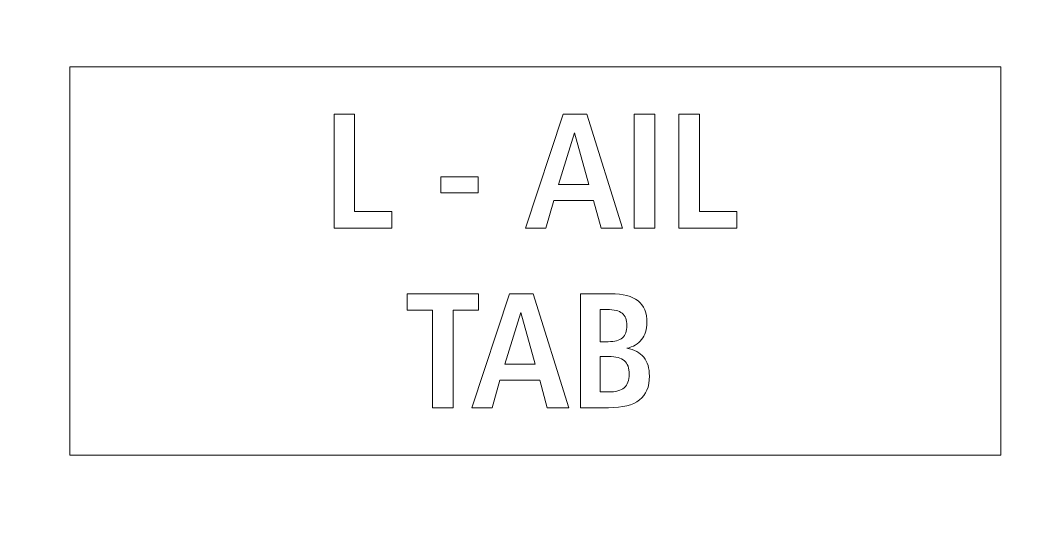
# Model space of a CAD drawing. Header units: millimetres. Extents: x -170 to 781, y -239 to -77.
# Drawn here: x 527.39 to 553.67, y -135.79 to -122.96 of the extents above; entities that cross this region are included whole.
import ezdxf

# ---------------------------------------------------------------- set-up
doc = ezdxf.new("R2010")
doc.units = ezdxf.units.MM
doc.header["$MEASUREMENT"] = 0
for name, color, linetype in [('Cut', 7, 'Continuous'), ('Engrave', 7, 'Continuous'), ('Mask', 7, 'Continuous')]:
    doc.layers.add(name, color=color, linetype=linetype)

msp = doc.modelspace()

# ---------------------------------------------------------------- linework, layer by layer
at = {"layer": 'Cut', "color": 250, "lineweight": 9}
msp.add_open_spline([(625.8935, -133.0419), (625.8935, -133.0419), (625.8935, -185.2646), (625.8935, -185.2646), (625.8935, -185.2646), (625.8935, -185.2654), (625.8935, -185.2661), (625.8935, -185.2669), (625.8935, -185.2669), (625.8935, -185.2669), (625.8935, -189.7544), (625.8935, -189.7544), (625.8935, -189.7544), (625.8935, -189.7544), (625.8935, -204.7521), (625.8935, -204.7521), (625.8935, -204.7521), (625.8935, -204.7529), (625.8935, -204.7536), (625.8935, -204.7544), (625.8935, -204.7544), (625.8935, -204.7544), (625.8935, -211.5419), (625.8935, -211.5419), (625.8935, -211.5419), (625.8935, -211.5419), (625.8935, -218.3294), (625.8935, -218.3294), (625.8935, -218.3294), (625.8933, -218.7274), (625.7349, -219.1091), (625.4532, -219.3904), (625.4532, -219.3904), (625.1716, -219.6717), (624.7916, -219.8296), (624.3935, -219.8294), (624.3935, -219.8294), (624.3935, -219.8294), (621.931, -219.8294), (621.931, -219.8294), (621.931, -219.8294), (619.7874, -219.8294), (617.8067, -220.973), (616.7349, -222.8294), (616.7349, -222.8294), (615.6631, -224.6858), (615.6631, -226.973), (616.7349, -228.8294), (616.7349, -228.8294), (617.8067, -230.6858), (619.7874, -231.8294), (621.931, -231.8294), (621.931, -231.8294), (621.931, -231.8294), (624.3935, -231.8294), (624.3935, -231.8294), (624.3935, -231.8294), (624.7916, -231.8296), (625.1733, -231.988), (625.4546, -232.2697), (625.4546, -232.2697), (625.7359, -232.5513), (625.8938, -232.9313), (625.8935, -233.3294), (625.8935, -233.3294), (625.8935, -233.3294), (625.8935, -237.8169), (625.8935, -237.8169), (625.8935, -237.8169), (625.8933, -238.2149), (625.7349, -238.5966), (625.4532, -238.8779), (625.4532, -238.8779), (625.1716, -239.1592), (624.7916, -239.3171), (624.3935, -239.3169), (624.3935, -239.3169), (624.3935, -239.3169), (482.9435, -239.3169), (482.9435, -239.3169), (482.9435, -239.3169), (482.5455, -239.3166), (482.1638, -239.1582), (481.8825, -238.8766), (481.8825, -238.8766), (481.6012, -238.5949), (481.4433, -238.2149), (481.4435, -237.8169), (481.4435, -237.8169), (481.4435, -237.8169), (481.4435, -233.3294), (481.4435, -233.3294), (481.4435, -233.3294), (481.4438, -232.9313), (481.6022, -232.5496), (481.8838, -232.2683), (481.8838, -232.2683), (482.1655, -231.987), (482.5455, -231.8291), (482.9435, -231.8294), (482.9435, -231.8294), (482.9435, -231.8294), (485.406, -231.8294), (485.406, -231.8294), (485.406, -231.8294), (487.5496, -231.8294), (489.5304, -230.6858), (490.6022, -228.8294), (490.6022, -228.8294), (491.674, -226.973), (491.674, -224.6858), (490.6022, -222.8294), (490.6022, -222.8294), (489.5304, -220.973), (487.5496, -219.8294), (485.406, -219.8294), (485.406, -219.8294), (485.406, -219.8294), (482.9435, -219.8294), (482.9435, -219.8294), (482.9435, -219.8294), (482.5455, -219.8291), (482.1638, -219.6707), (481.8825, -219.3891), (481.8825, -219.3891), (481.6012, -219.1074), (481.4433, -218.7274), (481.4435, -218.3294), (481.4435, -218.3294), (481.4435, -218.3294), (481.4435, -211.5419), (481.4435, -211.5419), (481.4435, -211.5419), (481.4435, -211.5419), (481.4435, -204.7544), (481.4435, -204.7544), (481.4435, -204.7544), (481.4435, -204.7544), (481.4435, -189.7559), (481.4435, -189.7559), (481.4435, -189.7559), (481.4435, -189.7554), (481.4435, -189.7549), (481.4435, -189.7544), (481.4435, -189.7544), (481.4435, -189.7544), (481.4435, -185.2669), (481.4435, -185.2669), (481.4435, -185.2669), (481.4435, -185.2669), (481.4435, -133.0434), (481.4435, -133.0434), (481.4435, -133.0434), (481.4435, -133.0429), (481.4435, -133.0424), (481.4435, -133.0419), (481.4435, -133.0419), (481.4435, -133.0419), (481.4435, -128.5544), (481.4435, -128.5544), (481.4435, -128.5544), (481.4435, -128.5544), (481.4435, -113.5559), (481.4435, -113.5559), (481.4435, -113.5559), (481.4435, -113.5554), (481.4435, -113.5549), (481.4435, -113.5544), (481.4435, -113.5544), (481.4435, -113.5544), (481.4435, -106.7669), (481.4435, -106.7669), (481.4435, -106.7669), (481.4435, -106.7669), (481.4435, -99.9794), (481.4435, -99.9794), (481.4435, -99.9794), (481.4438, -99.5813), (481.6022, -99.1996), (481.8838, -98.9183), (481.8838, -98.9183), (482.1655, -98.637), (482.5455, -98.4791), (482.9435, -98.4794), (482.9435, -98.4794), (482.9435, -98.4794), (485.406, -98.4794), (485.406, -98.4794), (485.406, -98.4794), (487.5496, -98.4794), (489.5304, -97.3358), (490.6022, -95.4794), (490.6022, -95.4794), (491.674, -93.623), (491.674, -91.3358), (490.6022, -89.4794), (490.6022, -89.4794), (489.5304, -87.623), (487.5496, -86.4794), (485.406, -86.4794), (485.406, -86.4794), (485.406, -86.4794), (482.9435, -86.4794), (482.9435, -86.4794), (482.9435, -86.4794), (482.5455, -86.4791), (482.1638, -86.3207), (481.8825, -86.0391), (481.8825, -86.0391), (481.6012, -85.7574), (481.4433, -85.3774), (481.4435, -84.9794), (481.4435, -84.9794), (481.4435, -84.9794), (481.4435, -80.4919), (481.4435, -80.4919), (481.4435, -80.4919), (481.4438, -80.0938), (481.6022, -79.7121), (481.8838, -79.4308), (481.8838, -79.4308), (482.1655, -79.1495), (482.5455, -78.9916), (482.9435, -78.9919), (482.9435, -78.9919), (482.9435, -78.9919), (624.3935, -78.9919), (624.3935, -78.9919), (624.3935, -78.9919), (624.7916, -78.9921), (625.1733, -79.1505), (625.4546, -79.4322), (625.4546, -79.4322), (625.7359, -79.7138), (625.8938, -80.0938), (625.8935, -80.4919), (625.8935, -80.4919), (625.8935, -80.4919), (625.8935, -84.9794), (625.8935, -84.9794), (625.8935, -84.9794), (625.8933, -85.3774), (625.7349, -85.7591), (625.4532, -86.0404), (625.4532, -86.0404), (625.1716, -86.3217), (624.7916, -86.4796), (624.3935, -86.4794), (624.3935, -86.4794), (624.3935, -86.4794), (621.931, -86.4794), (621.931, -86.4794), (621.931, -86.4794), (619.7874, -86.4794), (617.8067, -87.623), (616.7349, -89.4794), (616.7349, -89.4794), (615.6631, -91.3358), (615.6631, -93.623), (616.7349, -95.4794), (616.7349, -95.4794), (617.8067, -97.3358), (619.7874, -98.4794), (621.931, -98.4794), (621.931, -98.4794), (621.931, -98.4794), (624.3935, -98.4794), (624.3935, -98.4794), (624.3935, -98.4794), (624.7916, -98.4796), (625.1733, -98.638), (625.4546, -98.9197), (625.4546, -98.9197), (625.7359, -99.2013), (625.8938, -99.5813), (625.8935, -99.9794), (625.8935, -99.9794), (625.8935, -99.9794), (625.8935, -106.7669), (625.8935, -106.7669), (625.8935, -106.7669), (625.8935, -106.7669), (625.8935, -113.5544), (625.8935, -113.5544), (625.8935, -113.5544), (625.8935, -113.5544), (625.8935, -128.5521), (625.8935, -128.5521), (625.8935, -128.5521), (625.8935, -128.5529), (625.8935, -128.5536), (625.8935, -128.5544), (625.8935, -128.5544), (625.8935, -128.5544), (625.8935, -133.0419), (625.8935, -133.0419)], degree=3, knots=[0, 0, 0, 0, 0.0133333, 0.0133333, 0.0133333, 0.0133333, 0.0266667, 0.0266667, 0.0266667, 0.0266667, 0.04, 0.04, 0.04, 0.04, 0.0533333, 0.0533333, 0.0533333, 0.0533333, 0.0666667, 0.0666667, 0.0666667, 0.0666667, 0.08, 0.08, 0.08, 0.08, 0.0933333, 0.0933333, 0.0933333, 0.0933333, 0.1066667, 0.1066667, 0.1066667, 0.1066667, 0.12, 0.12, 0.12, 0.12, 0.1333333, 0.1333333, 0.1333333, 0.1333333, 0.1466667, 0.1466667, 0.1466667, 0.1466667, 0.16, 0.16, 0.16, 0.16, 0.1733333, 0.1733333, 0.1733333, 0.1733333, 0.1866667, 0.1866667, 0.1866667, 0.1866667, 0.2, 0.2, 0.2, 0.2, 0.2133333, 0.2133333, 0.2133333, 0.2133333, 0.2266667, 0.2266667, 0.2266667, 0.2266667, 0.24, 0.24, 0.24, 0.24, 0.2533333, 0.2533333, 0.2533333, 0.2533333, 0.2666667, 0.2666667, 0.2666667, 0.2666667, 0.28, 0.28, 0.28, 0.28, 0.2933333, 0.2933333, 0.2933333, 0.2933333, 0.3066667, 0.3066667, 0.3066667, 0.3066667, 0.32, 0.32, 0.32, 0.32, 0.3333333, 0.3333333, 0.3333333, 0.3333333, 0.3466667, 0.3466667, 0.3466667, 0.3466667, 0.36, 0.36, 0.36, 0.36, 0.3733333, 0.3733333, 0.3733333, 0.3733333, 0.3866667, 0.3866667, 0.3866667, 0.3866667, 0.4, 0.4, 0.4, 0.4, 0.4133333, 0.4133333, 0.4133333, 0.4133333, 0.4266667, 0.4266667, 0.4266667, 0.4266667, 0.44, 0.44, 0.44, 0.44, 0.4533333, 0.4533333, 0.4533333, 0.4533333, 0.4666667, 0.4666667, 0.4666667, 0.4666667, 0.48, 0.48, 0.48, 0.48, 0.4933333, 0.4933333, 0.4933333, 0.4933333, 0.5066667, 0.5066667, 0.5066667, 0.5066667, 0.52, 0.52, 0.52, 0.52, 0.5333333, 0.5333333, 0.5333333, 0.5333333, 0.5466667, 0.5466667, 0.5466667, 0.5466667, 0.56, 0.56, 0.56, 0.56, 0.5733333, 0.5733333, 0.5733333, 0.5733333, 0.5866667, 0.5866667, 0.5866667, 0.5866667, 0.6, 0.6, 0.6, 0.6, 0.6133333, 0.6133333, 0.6133333, 0.6133333, 0.6266667, 0.6266667, 0.6266667, 0.6266667, 0.64, 0.64, 0.64, 0.64, 0.6533333, 0.6533333, 0.6533333, 0.6533333, 0.6666667, 0.6666667, 0.6666667, 0.6666667, 0.68, 0.68, 0.68, 0.68, 0.6933333, 0.6933333, 0.6933333, 0.6933333, 0.7066667, 0.7066667, 0.7066667, 0.7066667, 0.72, 0.72, 0.72, 0.72, 0.7333333, 0.7333333, 0.7333333, 0.7333333, 0.7466667, 0.7466667, 0.7466667, 0.7466667, 0.76, 0.76, 0.76, 0.76, 0.7733333, 0.7733333, 0.7733333, 0.7733333, 0.7866667, 0.7866667, 0.7866667, 0.7866667, 0.8, 0.8, 0.8, 0.8, 0.8133333, 0.8133333, 0.8133333, 0.8133333, 0.8266667, 0.8266667, 0.8266667, 0.8266667, 0.84, 0.84, 0.84, 0.84, 0.8533333, 0.8533333, 0.8533333, 0.8533333, 0.8666667, 0.8666667, 0.8666667, 0.8666667, 0.88, 0.88, 0.88, 0.88, 0.8933333, 0.8933333, 0.8933333, 0.8933333, 0.9066667, 0.9066667, 0.9066667, 0.9066667, 0.92, 0.92, 0.92, 0.92, 0.9333333, 0.9333333, 0.9333333, 0.9333333, 0.9466667, 0.9466667, 0.9466667, 0.9466667, 0.96, 0.96, 0.96, 0.96, 0.9733333, 0.9733333, 0.9733333, 0.9733333, 1, 1, 1, 1], dxfattribs=at)
at = {"layer": 'Engrave', "color": 240, "lineweight": 9}
for points, knots in [([(535.4763, -125.3731), (535.4763, -125.3731), (536.0054, -125.3731), (536.0054, -125.3731), (536.0054, -125.3731), (536.0054, -125.3731), (536.0054, -127.8792), (536.0054, -127.8792), (536.0054, -127.8792), (536.0054, -127.8792), (536.9664, -127.8792), (536.9664, -127.8792), (536.9664, -127.8792), (536.9664, -127.8792), (536.9664, -128.311), (536.9664, -128.311), (536.9664, -128.311), (536.9664, -128.311), (535.4763, -128.311), (535.4763, -128.311), (535.4763, -128.311), (535.4763, -128.311), (535.4763, -125.3731), (535.4763, -125.3731)], [0, 0, 0, 0, 0.1428571, 0.1428571, 0.1428571, 0.1428571, 0.2857143, 0.2857143, 0.2857143, 0.2857143, 0.4285714, 0.4285714, 0.4285714, 0.4285714, 0.5714286, 0.5714286, 0.5714286, 0.5714286, 0.7142857, 0.7142857, 0.7142857, 0.7142857, 1, 1, 1, 1]), ([(541.3825, -125.3731), (541.3825, -125.3731), (541.9921, -125.3731), (541.9921, -125.3731), (541.9921, -125.3731), (541.9921, -125.3731), (542.9142, -128.311), (542.9142, -128.311), (542.9142, -128.311), (542.9142, -128.311), (542.3604, -128.311), (542.3604, -128.311), (542.3604, -128.311), (542.3604, -128.311), (542.1656, -127.5998), (542.1656, -127.5998), (542.1656, -127.5998), (542.1656, -127.5998), (541.1405, -127.5998), (541.1405, -127.5998), (541.1405, -127.5998), (541.1405, -127.5998), (540.938, -128.311), (540.938, -128.311), (540.938, -128.311), (540.938, -128.311), (540.4166, -128.311), (540.4166, -128.311), (540.4166, -128.311), (540.4166, -128.311), (541.3825, -125.3731), (541.3825, -125.3731)], [0, 0, 0, 0, 0.1111111, 0.1111111, 0.1111111, 0.1111111, 0.2222222, 0.2222222, 0.2222222, 0.2222222, 0.3333333, 0.3333333, 0.3333333, 0.3333333, 0.4444444, 0.4444444, 0.4444444, 0.4444444, 0.5555556, 0.5555556, 0.5555556, 0.5555556, 0.6666667, 0.6666667, 0.6666667, 0.6666667, 0.7777778, 0.7777778, 0.7777778, 0.7777778, 1, 1, 1, 1]), ([(543.219, -125.3731), (543.219, -125.3731), (543.7481, -125.3731), (543.7481, -125.3731), (543.7481, -125.3731), (543.7481, -125.3731), (543.7481, -128.311), (543.7481, -128.311), (543.7481, -128.311), (543.7481, -128.311), (543.219, -128.311), (543.219, -128.311), (543.219, -128.311), (543.219, -128.311), (543.219, -125.3731), (543.219, -125.3731)], [0, 0, 0, 0, 0.2, 0.2, 0.2, 0.2, 0.4, 0.4, 0.4, 0.4, 0.6, 0.6, 0.6, 0.6, 1, 1, 1, 1]), ([(544.3705, -125.3731), (544.3705, -125.3731), (544.8996, -125.3731), (544.8996, -125.3731), (544.8996, -125.3731), (544.8996, -125.3731), (544.8996, -127.8792), (544.8996, -127.8792), (544.8996, -127.8792), (544.8996, -127.8792), (545.8606, -127.8792), (545.8606, -127.8792), (545.8606, -127.8792), (545.8606, -127.8792), (545.8606, -128.311), (545.8606, -128.311), (545.8606, -128.311), (545.8606, -128.311), (544.3705, -128.311), (544.3705, -128.311), (544.3705, -128.311), (544.3705, -128.311), (544.3705, -125.3731), (544.3705, -125.3731)], [0, 0, 0, 0, 0.1428571, 0.1428571, 0.1428571, 0.1428571, 0.2857143, 0.2857143, 0.2857143, 0.2857143, 0.4285714, 0.4285714, 0.4285714, 0.4285714, 0.5714286, 0.5714286, 0.5714286, 0.5714286, 0.7142857, 0.7142857, 0.7142857, 0.7142857, 1, 1, 1, 1]), ([(541.6739, -125.855), (541.6739, -125.855), (541.2668, -127.1849), (541.2668, -127.1849), (541.2668, -127.1849), (541.2668, -127.1849), (542.0499, -127.1849), (542.0499, -127.1849), (542.0499, -127.1849), (542.0499, -127.1849), (541.6739, -125.855), (541.6739, -125.855)], [0, 0, 0, 0, 0.25, 0.25, 0.25, 0.25, 0.5, 0.5, 0.5, 0.5, 1, 1, 1, 1]), ([(538.228, -126.9902), (538.228, -126.9902), (539.1932, -126.9902), (539.1932, -126.9902), (539.1932, -126.9902), (539.1932, -126.9902), (539.1932, -127.3966), (539.1932, -127.3966), (539.1932, -127.3966), (539.1932, -127.3966), (538.228, -127.3966), (538.228, -127.3966), (538.228, -127.3966), (538.228, -127.3966), (538.228, -126.9902), (538.228, -126.9902)], [0, 0, 0, 0, 0.2, 0.2, 0.2, 0.2, 0.4, 0.4, 0.4, 0.4, 0.6, 0.6, 0.6, 0.6, 1, 1, 1, 1]), ([(537.3619, -129.9978), (537.3619, -129.9978), (539.2034, -129.9978), (539.2034, -129.9978), (539.2034, -129.9978), (539.2034, -129.9978), (539.2034, -130.4211), (539.2034, -130.4211), (539.2034, -130.4211), (539.2034, -130.4211), (538.5472, -130.4211), (538.5472, -130.4211), (538.5472, -130.4211), (538.5472, -130.4211), (538.5472, -132.9357), (538.5472, -132.9357), (538.5472, -132.9357), (538.5472, -132.9357), (538.0138, -132.9357), (538.0138, -132.9357), (538.0138, -132.9357), (538.0138, -132.9357), (538.0138, -130.4211), (538.0138, -130.4211), (538.0138, -130.4211), (538.0138, -130.4211), (537.3619, -130.4211), (537.3619, -130.4211), (537.3619, -130.4211), (537.3619, -130.4211), (537.3619, -129.9978), (537.3619, -129.9978)], [0, 0, 0, 0, 0.1111111, 0.1111111, 0.1111111, 0.1111111, 0.2222222, 0.2222222, 0.2222222, 0.2222222, 0.3333333, 0.3333333, 0.3333333, 0.3333333, 0.4444444, 0.4444444, 0.4444444, 0.4444444, 0.5555556, 0.5555556, 0.5555556, 0.5555556, 0.6666667, 0.6666667, 0.6666667, 0.6666667, 0.7777778, 0.7777778, 0.7777778, 0.7777778, 1, 1, 1, 1]), ([(539.9979, -129.9978), (539.9979, -129.9978), (540.6075, -129.9978), (540.6075, -129.9978), (540.6075, -129.9978), (540.6075, -129.9978), (541.5296, -132.9357), (541.5296, -132.9357), (541.5296, -132.9357), (541.5296, -132.9357), (540.9758, -132.9357), (540.9758, -132.9357), (540.9758, -132.9357), (540.9758, -132.9357), (540.781, -132.2245), (540.781, -132.2245), (540.781, -132.2245), (540.781, -132.2245), (539.7559, -132.2245), (539.7559, -132.2245), (539.7559, -132.2245), (539.7559, -132.2245), (539.5534, -132.9357), (539.5534, -132.9357), (539.5534, -132.9357), (539.5534, -132.9357), (539.032, -132.9357), (539.032, -132.9357), (539.032, -132.9357), (539.032, -132.9357), (539.9979, -129.9978), (539.9979, -129.9978)], [0, 0, 0, 0, 0.1111111, 0.1111111, 0.1111111, 0.1111111, 0.2222222, 0.2222222, 0.2222222, 0.2222222, 0.3333333, 0.3333333, 0.3333333, 0.3333333, 0.4444444, 0.4444444, 0.4444444, 0.4444444, 0.5555556, 0.5555556, 0.5555556, 0.5555556, 0.6666667, 0.6666667, 0.6666667, 0.6666667, 0.7777778, 0.7777778, 0.7777778, 0.7777778, 1, 1, 1, 1]), ([(541.8344, -129.9978), (541.8344, -129.9978), (542.6133, -129.9978), (542.6133, -129.9978), (542.6133, -129.9978), (542.9273, -129.9978), (543.1608, -130.0592), (543.3146, -130.1826), (543.3146, -130.1826), (543.4677, -130.3061), (543.5446, -130.4924), (543.5446, -130.7421), (543.5446, -130.7421), (543.5446, -130.9199), (543.4995, -131.066), (543.4084, -131.1803), (543.4084, -131.1803), (543.3174, -131.2946), (543.189, -131.3694), (543.0239, -131.404), (543.0239, -131.404), (543.2208, -131.4406), (543.3675, -131.5182), (543.4635, -131.6361), (543.4635, -131.6361), (543.5601, -131.7539), (543.6081, -131.9148), (543.6081, -132.1194), (543.6081, -132.1194), (543.6081, -132.3974), (543.5227, -132.6034), (543.3513, -132.736), (543.3513, -132.736), (543.1798, -132.8694), (542.9146, -132.9357), (542.5554, -132.9357), (542.5554, -132.9357), (542.5554, -132.9357), (541.8344, -132.9357), (541.8344, -132.9357), (541.8344, -132.9357), (541.8344, -132.9357), (541.8344, -129.9978), (541.8344, -129.9978)], [0, 0, 0, 0, 0.0833333, 0.0833333, 0.0833333, 0.0833333, 0.1666667, 0.1666667, 0.1666667, 0.1666667, 0.25, 0.25, 0.25, 0.25, 0.3333333, 0.3333333, 0.3333333, 0.3333333, 0.4166667, 0.4166667, 0.4166667, 0.4166667, 0.5, 0.5, 0.5, 0.5, 0.5833333, 0.5833333, 0.5833333, 0.5833333, 0.6666667, 0.6666667, 0.6666667, 0.6666667, 0.75, 0.75, 0.75, 0.75, 0.8333333, 0.8333333, 0.8333333, 0.8333333, 1, 1, 1, 1]), ([(540.2893, -130.4797), (540.2893, -130.4797), (539.8822, -131.8096), (539.8822, -131.8096), (539.8822, -131.8096), (539.8822, -131.8096), (540.6653, -131.8096), (540.6653, -131.8096), (540.6653, -131.8096), (540.6653, -131.8096), (540.2893, -130.4797), (540.2893, -130.4797)], [0, 0, 0, 0, 0.25, 0.25, 0.25, 0.25, 0.5, 0.5, 0.5, 0.5, 1, 1, 1, 1]), ([(542.3424, -130.4042), (542.3424, -130.4042), (542.3424, -131.2339), (542.3424, -131.2339), (542.3424, -131.2339), (542.3424, -131.2339), (542.547, -131.2339), (542.547, -131.2339), (542.547, -131.2339), (542.7121, -131.2339), (542.8334, -131.2), (542.9117, -131.133), (542.9117, -131.133), (542.9893, -131.0653), (543.0282, -130.9595), (543.0282, -130.8148), (543.0282, -130.8148), (543.0282, -130.6716), (542.9879, -130.5679), (542.9075, -130.5023), (542.9075, -130.5023), (542.8271, -130.4366), (542.6951, -130.4042), (542.5117, -130.4042), (542.5117, -130.4042), (542.5117, -130.4042), (542.3424, -130.4042), (542.3424, -130.4042)], [0, 0, 0, 0, 0.125, 0.125, 0.125, 0.125, 0.25, 0.25, 0.25, 0.25, 0.375, 0.375, 0.375, 0.375, 0.5, 0.5, 0.5, 0.5, 0.625, 0.625, 0.625, 0.625, 0.75, 0.75, 0.75, 0.75, 1, 1, 1, 1]), ([(542.3424, -131.6149), (542.3424, -131.6149), (542.3424, -132.5293), (542.3424, -132.5293), (542.3424, -132.5293), (542.3424, -132.5293), (542.5554, -132.5293), (542.5554, -132.5293), (542.5554, -132.5293), (542.7396, -132.5293), (542.8743, -132.4933), (542.9597, -132.4206), (542.9597, -132.4206), (543.0451, -132.348), (543.0874, -132.2337), (543.0874, -132.0763), (543.0874, -132.0763), (543.0874, -131.9134), (543.0458, -131.7962), (542.9625, -131.7236), (542.9625, -131.7236), (542.8793, -131.6509), (542.7438, -131.6149), (542.5554, -131.6149), (542.5554, -131.6149), (542.5554, -131.6149), (542.3424, -131.6149), (542.3424, -131.6149)], [0, 0, 0, 0, 0.125, 0.125, 0.125, 0.125, 0.25, 0.25, 0.25, 0.25, 0.375, 0.375, 0.375, 0.375, 0.5, 0.5, 0.5, 0.5, 0.625, 0.625, 0.625, 0.625, 0.75, 0.75, 0.75, 0.75, 1, 1, 1, 1])]:
    msp.add_open_spline(points, degree=3, knots=knots, dxfattribs=at)
at = {"layer": 'Mask', "color": 2, "lineweight": 9}
msp.add_open_spline([(528.6684, -124.1544), (528.6684, -124.1544), (552.6684, -124.1544), (552.6684, -124.1544), (552.6684, -124.1544), (552.6684, -124.1544), (552.6684, -134.1544), (552.6684, -134.1544), (552.6684, -134.1544), (552.6684, -134.1544), (528.6684, -134.1544), (528.6684, -134.1544), (528.6684, -134.1544), (528.6684, -134.1544), (528.6684, -124.1544), (528.6684, -124.1544)], degree=3, knots=[0, 0, 0, 0, 0.2, 0.2, 0.2, 0.2, 0.4, 0.4, 0.4, 0.4, 0.6, 0.6, 0.6, 0.6, 1, 1, 1, 1], dxfattribs=at)

doc.saveas('drawing.dxf')
